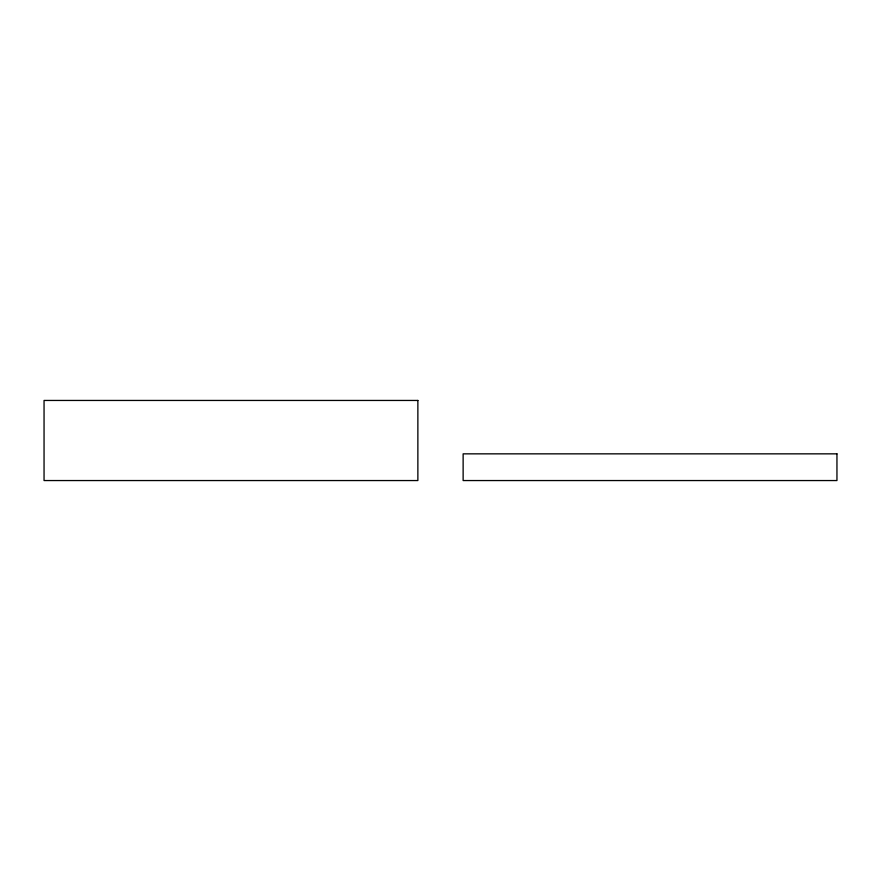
<?xml version="1.0" encoding="UTF-8"?>
<svg xmlns="http://www.w3.org/2000/svg" width="881" height="881" viewBox="0 0 881 881"><rect width="100%" height="100%" fill="white"/><g stroke="black" fill="none" stroke-linecap="round" stroke-linejoin="round"><path stroke-width="1.32" d="M417.869 400.448L44.05 400.448L44.05 480.552L417.869 480.552L417.869 400.448M836.95 453.847L463.131 453.847L463.131 480.552L836.95 480.552L836.95 453.847"/></g></svg>
